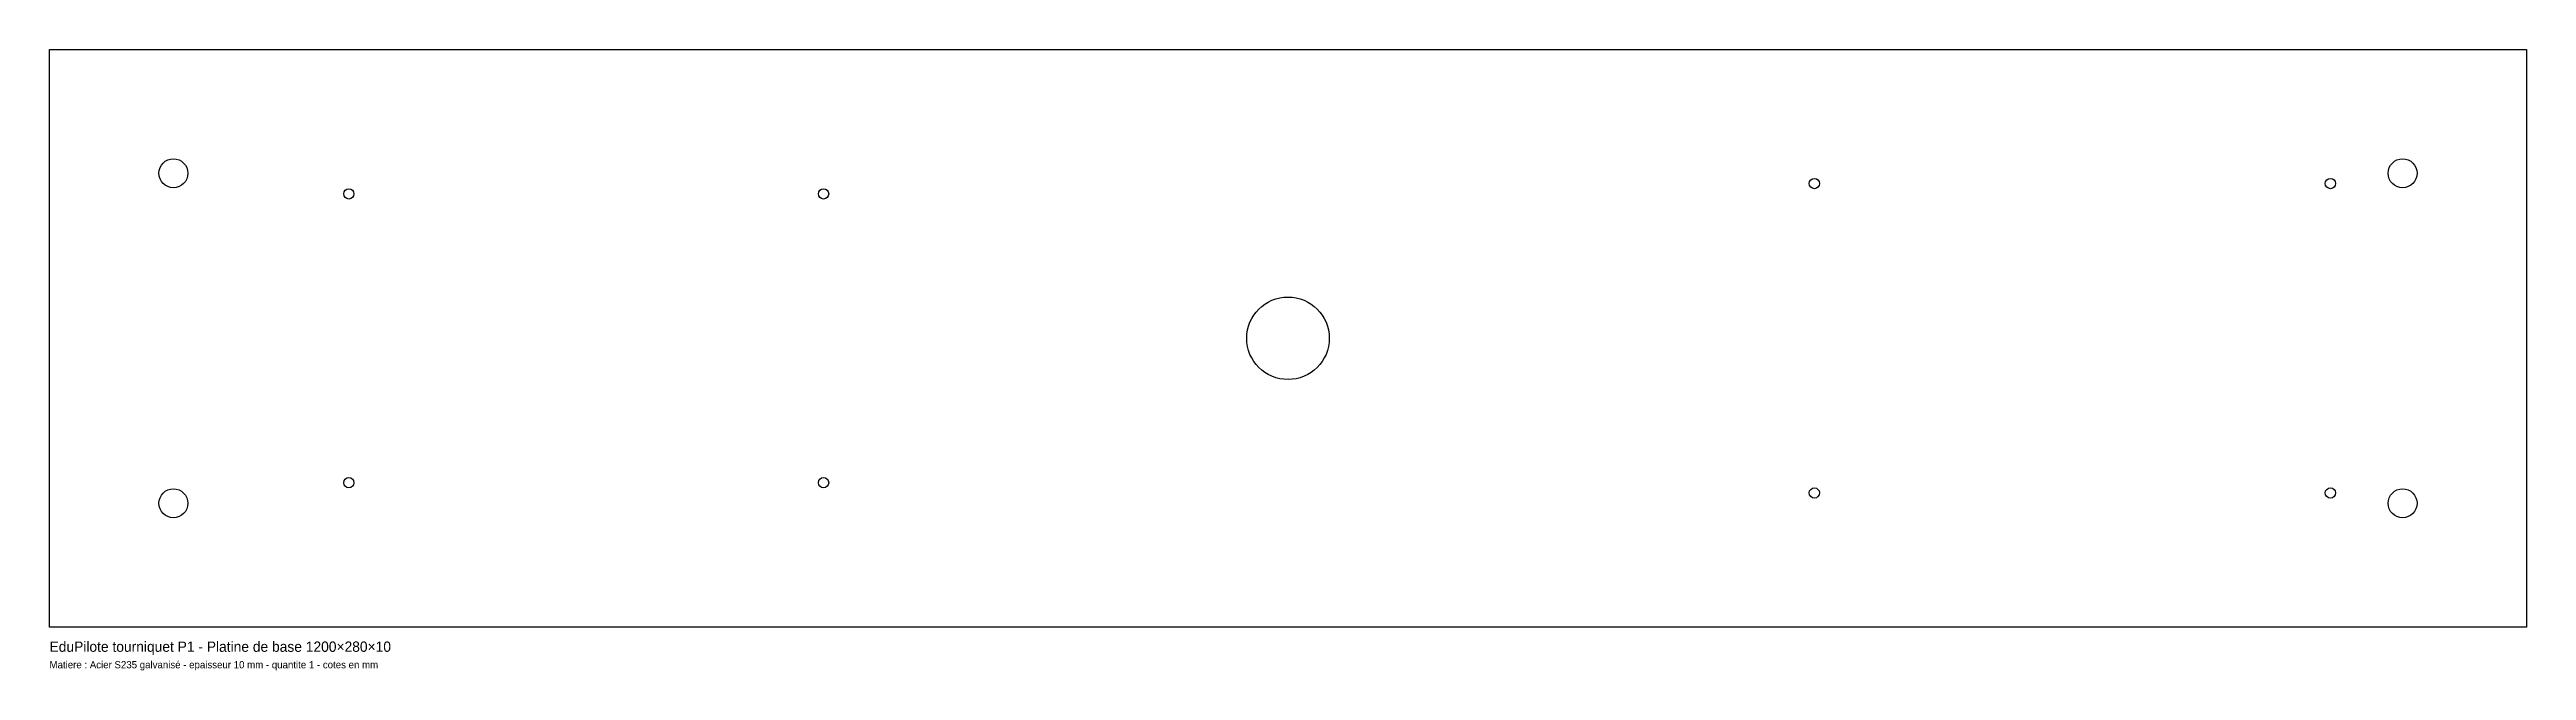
# Model space of a CAD drawing. Header units: millimetres. Extents: x -600 to 600, y -161 to 140.
import ezdxf

# ---------------------------------------------------------------- set-up
doc = ezdxf.new("R2010")
doc.units = ezdxf.units.MM
doc.layers.add('DECOUPE', color=7, linetype='Continuous')
doc.layers.add('TEXTE', color=3, linetype='Continuous')

msp = doc.modelspace()

# ---------------------------------------------------------------- linework, layer by layer
at = {"layer": 'DECOUPE'}
for p, q in [((-600, 140), (600, 140)), ((-600, -140), (-600, 140)), ((600, 140), (600, -140)), ((600, -140), (-600, -140))]:
    msp.add_line(p, q, dxfattribs=at)
for centre, radius in [((-540, 80), 7), ((540, 80), 7), ((-455, 70), 2.5), ((-225, 70), 2.5), ((255, 75), 2.5), ((505, 75), 2.5), ((0, 0), 20), ((-455, -70), 2.5), ((-225, -70), 2.5), ((-540, -80), 7), ((255, -75), 2.5), ((505, -75), 2.5), ((540, -80), 7)]:
    msp.add_circle(centre, radius, dxfattribs=at)

# ---------------------------------------------------------------- texts
at = {"layer": 'TEXTE'}
for s, height, p in [('EduPilote tourniquet P1 - Platine de base 1200×280×10', 5, (-600, -152)), ('Matiere : Acier S235 galvanisé - epaisseur 10 mm - quantite 1 - cotes en mm', 3.5, (-600, -160))]:
    msp.add_text(s, height=height, dxfattribs=at).set_placement(p)

doc.saveas('drawing.dxf')
